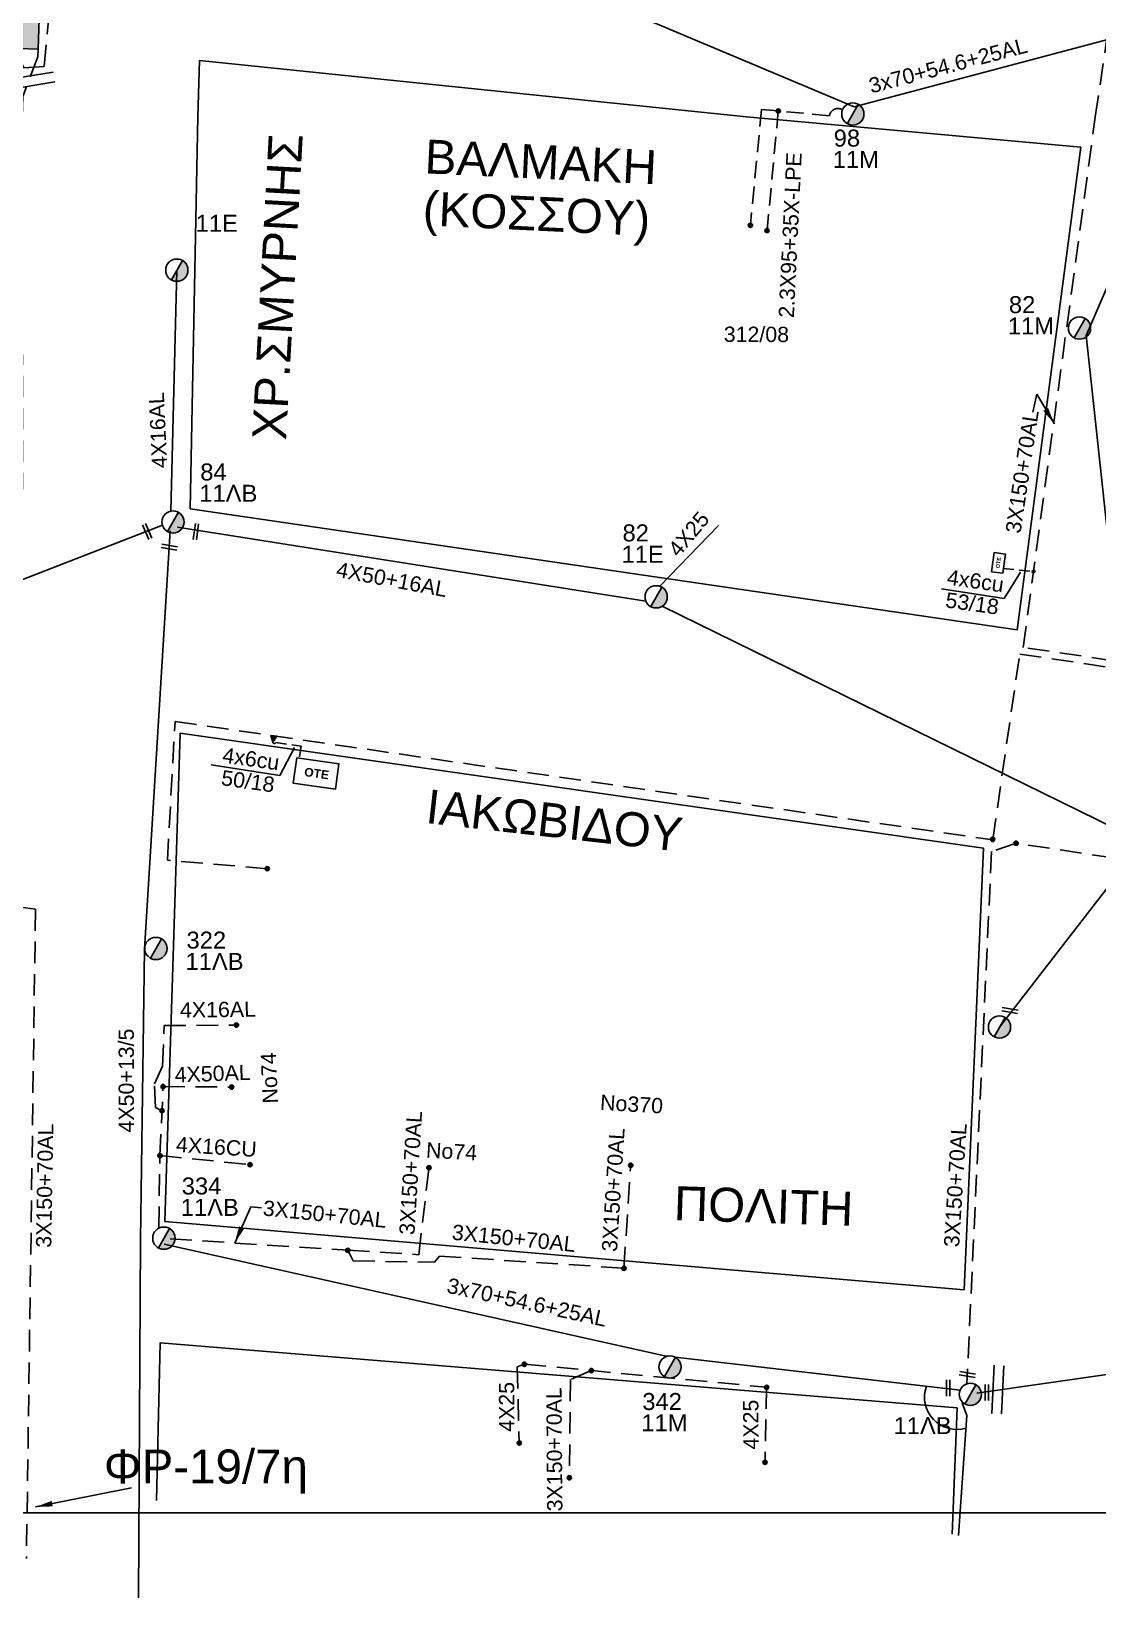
# Model space of a CAD drawing. Header units: millimetres. Extents: x 766 to 1726, y 225 to 629.
# Drawn here: x 1391.4 to 1454.2, y 239.3 to 331.5 of the extents above; entities that cross this region are included whole.
import ezdxf

# ---------------------------------------------------------------- set-up
doc = ezdxf.new("R2010")
doc.units = ezdxf.units.MM
doc.linetypes.add('DASHED', pattern=[19.05, 12.7, -6.35])
for name, color, linetype in [('Link Box 4 Διευθύνσεων', 7, 'Continuous'), ('Pillar OTE', 7, 'Continuous'), ('Άγνωστα', 7, 'Continuous'), ('Γέφυρες Εναέριου Δικτύου', 7, 'Continuous'), ('Γυμνά εναέρια ΧΤ (3Φ)   4x50AL', 7, 'Continuous'), ('Γυμνά εναέρια ΧΤ και ΦΟΠ (3Φ)   4x50+16AL', 7, 'Continuous'), ('Επιγραφές - Σχήματα', 7, 'Continuous'), ('Καλώδια ΧΤ   3x150+70AL', 7, 'DASHED'), ('Καλώδια ΧΤ   3x95+35 XLPE', 7, 'DASHED'), ('Καλώδια ΧΤ   4x25CU', 7, 'DASHED'), ('Καλώδια ΧΤ   4x6AL', 7, 'DASHED'), ('Μηχανική τομή', 7, 'Continuous'), ('Στύλος ΦΜ', 7, 'Continuous'), ('Στύλος ΦΜ @ 1', 7, 'Continuous'), ('Συνδέσεις', 7, 'Continuous'), ('Συνεστραμμένα ΧΤ   3x70+54.6+25 AL', 7, 'SYN_LINE'), ('Τομή', 7, 'Continuous'), ('Υπόβαθρο ΔΕΗ', 7, 'Continuous'), ('Υπόγεια Καλώδια Δικτύου ΧΤ   .15', 7, 'DASHED'), ('Υπόγεια καλώδια Δικτύου ΧΤ και Παρ. ΧΤ - 3X150+70 AL', 7, 'DASHED'), ('Υπόγεια καλώδια Παροχών ΧΤ   4x16AL', 7, 'DASHED'), ('Υπόγεια καλώδια Παροχών ΧΤ   4x16CU', 7, 'DASHED'), ('Υπόγεια καλώδια Παροχών ΧΤ   4x25', 7, 'DASHED'), ('Υπόγεια καλώδια Παροχών ΧΤ   4x50AL', 7, 'DASHED'), ('Υπόγεια καλώδια Παροχών ΧΤ   4x6', 7, 'DASHED')]:
    doc.layers.add(name, color=color, linetype=linetype)
doc.styles.get("Standard").update_dxf_attribs({"font": 'arial.ttf'})
doc.linetypes.add('SYN_LINE', pattern='A,0.5,-0.0001,["/\\/\\/\\/",Standard,S=0.1,R=0,X=0,Y=-0.05],-0.25', length=0.7501)
doc.dimstyles.new('ISO-25', dxfattribs={"dimtxt": 2.5, "dimasz": 2.5, "dimexe": 1.25, "dimexo": 0.625, "dimtad": 1, "dimtxsty": 'Standard', "dimcen": 2.5, "dimadec": 0, "dimazin": 0, "dimtfac": 1, "dimtmove": 0, "dimatfit": 3, "dimfxl": 1, "dimarcsym": 0})

# ---------------------------------------------------------------- blocks, each defined once
blk = doc.blocks.new('ΥΠΑΡΧΩΝ ΤΣΙΜΕΝΤΕΝΙΟΣ ΣΤΥΛΟΣ')
at = {"layer": 'Στύλος ΦΜ'}
blk.add_hatch(color=256, dxfattribs=at).paths.add_polyline_path([(-1.29, -2.28, 0.574793), (2.62, 0, 0.268822), (1.3, 2.27)])
blk.add_line((-1.29, -2.28), (1.3, 2.27), dxfattribs=at)
blk.add_circle((0, 0), 2.62, dxfattribs=at)
at = {"layer": 'Στύλος ΦΜ', "flags": 4}
for tag, p in [('ΑΡΙΘΜΟΣ', (-4.68, 8.05)), ('ΤΥΠΟΣ', (-4.91, 3.03))]:
    blk.add_attdef(tag, p, '', height=4, dxfattribs=at)
blk = doc.blocks.new('_ΣΥΝΔΕΣΗ')
at = {"layer": 'Συνδέσεις', "linetype": 'SYN_LINE', "ltscale": 40}
blk.add_hatch(color=256, dxfattribs=at).paths.add_polyline_path([(0.5, -0.01, 1), (-0.5, -0.01, 1)])
at = {"layer": 'Συνδέσεις'}
blk.add_circle((0, -0.01), 0.5, dxfattribs=at)
blk = doc.blocks.new('ΤΟΜΗ')
at = {"layer": 'Τομή', "ltscale": 40}
for p, q in [((-5.68, 0), (5.68, 0)), ((5.68, -2.33), (-5.68, -2.33))]:
    blk.add_line(p, q, dxfattribs=at)
blk = doc.blocks.new('LINK BOX 4 ΑΝΑΧΩΡΗΣΕΩΝ_')
at = {"layer": 'Link Box 4 Διευθύνσεων', "ltscale": 40}
blk.add_hatch(color=256, dxfattribs=at).paths.add_polyline_path([(-3.54, 0), (-3.54, -4.67), (3.54, -4.67), (3.54, 0)])
for p, q in [((-3.54, 0), (-5.33, 0)), ((5.33, 0), (3.54, 0)), ((-3.54, -4.67), (-5.33, -4.67)), ((5.33, -4.67), (3.54, -4.67))]:
    blk.add_line(p, q, dxfattribs=at)
blk.add_lwpolyline([(-3.54, -4.67), (-3.54, 0), (3.54, 0), (3.54, -4.67)], close=True, dxfattribs=at)
blk = doc.blocks.new('ΜΗΧΑΝΙΚΗ ΤΟΜΗ')
at = {"layer": 'Μηχανική τομή', "ltscale": 40}
for p, q in [((-1.89, 0.78), (1.89, 0.78)), ((1.89, 0), (-1.89, 0))]:
    blk.add_line(p, q, dxfattribs=at)
blk = doc.blocks.new('PILLAR ΟΤΕ')
at = {"layer": 'Pillar OTE', "ltscale": 40}
blk.add_lwpolyline([(-3.31, 2.02), (3.39, 2.02), (3.39, -1.99), (-3.31, -1.99)], close=True, dxfattribs=at)
at = {"layer": 'Pillar OTE', "insert": (-1.81, 0.71), "char_height": 1.3575, "width": 109.961, "attachment_point": 1}
blk.add_mtext('{\\fArial|b1|i0|c161|p34;OTE}', dxfattribs=at)
blk = doc.blocks.new('TSONTA XT1')
at = {"ltscale": 40}
h = blk.add_hatch(color=256, dxfattribs=at)
h.dxf.hatch_style = 1
h.paths.add_polyline_path([(596, 2487.7), (597.1, 2488.8), (596, 2489.9), (594.9, 2488.8)])
blk.add_lwpolyline([(594.9, 2488.8), (596, 2489.9), (597.1, 2488.8), (596, 2487.7)], close=True, dxfattribs=at)

msp = doc.modelspace()

# ---------------------------------------------------------------- hatches: boundary and pattern name
at = {"layer": 'Pillar OTE', "ltscale": 40}
h = msp.add_hatch(color=256, dxfattribs=at)
h.dxf.hatch_style = 1
h.paths.add_polyline_path([(1405.544, 290.023), (1405.659, 289.621), (1405.896, 289.971)])

# ---------------------------------------------------------------- linework, layer by layer
msp.add_lwpolyline([(1405.896, 289.971), (1405.659, 289.621), (1405.544, 290.023), (1405.896, 289.971)], dxfattribs=at)
at = {"layer": 'Άγνωστα', "color": 5, "linetype": 'DASHED', "ltscale": 0.1}
msp.add_lwpolyline([(1390.671, 330.008), (1391.003, 329.313), (1392.21, 329.401), (1392.504, 332.665), (1400.972, 336.156), (1401.067, 337.439), (1401.142, 341.045), (1401.224, 344.541), (1401.224, 347.935), (1401.245, 350.102), (1400.398, 350.515), (1400.419, 352.029), (1401.307, 352.71)], dxfattribs=at)
at = {"layer": 'Άγνωστα', "color": 85}
msp.add_lwpolyline([(1456.434, 283.182), (1448.425, 272.852)], dxfattribs=at)
at = {"layer": 'Γέφυρες Εναέριου Δικτύου'}
msp.add_arc((1445.912, 251.068), 1.898, 160.51504, 286.46621, dxfattribs=at)
at = {"layer": 'Γυμνά εναέρια ΧΤ (3Φ)   4x50AL', "color": 85}
msp.add_lwpolyline([(1399.613, 302.054), (1398.11, 277.442), (1397.871, 260.33), (1397.75, 239.264)], dxfattribs=at)
at = {"layer": 'Γυμνά εναέρια ΧΤ και ΦΟΠ (3Φ)   4x50+16AL', "color": 173, "ltscale": 0.1}
msp.add_lwpolyline([(1456.689, 284.298), (1453.526, 313.565), (1459.098, 326.433), (1461.917, 332.532)], dxfattribs=at)
at = {"layer": 'Γυμνά εναέρια ΧΤ και ΦΟΠ (3Φ)   4x50+16AL', "color": 85}
for points in [[(1379.964, 294.949), (1399.162, 302.394)], [(1400.042, 302.275), (1427.621, 297.914)], [(1428.573, 297.625), (1456.307, 284.004)]]:
    msp.add_lwpolyline(points, dxfattribs=at)
at = {"layer": 'Επιγραφές - Σχήματα'}
msp.add_lwpolyline([(807.638, 244.256), (1540.689, 244.256), (1540.689, 606.185), (807.638, 606.185)], close=True, dxfattribs=at)
at = {"layer": 'Καλώδια ΧΤ   3x150+70AL', "color": 30, "linetype": 'DASHED', "ltscale": 0.1}
msp.add_lwpolyline([(1420.47, 253.008), (1434.717, 251.65)], dxfattribs=at)
at = {"layer": 'Καλώδια ΧΤ   3x95+35 XLPE', "color": 133, "linetype": 'DASHED', "ltscale": 0.08}
msp.add_lwpolyline([(1435.409, 326.779), (1434.426, 326.872), (1433.766, 320.047)], dxfattribs=at)
msp.add_lwpolyline([(1439.185, 326.838, 0.550005), (1438.413, 326.495), (1435.409, 326.779), (1434.743, 319.741)], format="xyb", dxfattribs=at)
at = {"layer": 'Καλώδια ΧΤ   4x25CU', "color": 85, "linetype": 'SYN_LINE', "ltscale": 5}
msp.add_lwpolyline([(1428.431, 298.796), (1431.881, 302.369)], dxfattribs=at)
at = {"layer": 'Συνεστραμμένα ΧΤ   3x70+54.6+25 AL', "color": 133, "ltscale": 10}
msp.add_lwpolyline([(1423.861, 333.767), (1439.866, 327.022), (1461.753, 332.821)], dxfattribs=at)
at = {"layer": 'Συνεστραμμένα ΧΤ   3x70+54.6+25 AL', "color": 30, "ltscale": 10}
for points in [[(1428.87, 253.48), (1428.8, 253.489), (1399.272, 260.074)], [(1446.103, 251.47), (1429.334, 253.426)], [(1446.268, 250.748), (1446.233, 250.728), (1446.502, 249.994), (1446.014, 242.919)]]:
    msp.add_lwpolyline(points, dxfattribs=at)
at = {"layer": 'Συνεστραμμένα ΧΤ   3x70+54.6+25 AL', "color": 173, "ltscale": 10}
msp.add_lwpolyline([(1447.099, 251.295), (1467.448, 254.232)], dxfattribs=at)
at = {"layer": 'Υπόβαθρο ΔΕΗ'}
for points in [[(1433.532, 326.433), (1401.347, 329.756), (1401.247, 326.433), (1400.802, 303.36), (1449.459, 296.231), (1453.21, 324.644), (1433.532, 326.433)], [(1399.297, 261.401), (1446.341, 257.394), (1447.474, 283.386), (1400.218, 290.161), (1399.297, 261.401)], [(1398.809, 244.988), (1399.022, 254.258), (1445.926, 250.435), (1445.642, 243.005)]]:
    msp.add_lwpolyline(points, dxfattribs=at)
at = {"layer": 'Υπόγεια Καλώδια Δικτύου ΧΤ   .15', "color": 62, "ltscale": 0.1}
msp.add_lwpolyline([(1391.837, 329.971), (1390.944, 327.637), (1390.915, 326.433), (1390.923, 304.506), (1380.525, 306.088), (1377.826, 306.491), (1373.185, 307.049), (1370.626, 307.378), (1365.67, 296.59), (1365.383, 296.422), (1365.04, 296.422), (1364.714, 296.31)], dxfattribs=at)
at = {"layer": 'Υπόγεια καλώδια Δικτύου ΧΤ και Παρ. ΧΤ - 3X150+70 AL', "color": 5, "ltscale": 0.1}
msp.add_lwpolyline([(1483.748, 292.85), (1483.392, 290.251), (1449.815, 295.201), (1454.064, 326.433), (1454.788, 331.345), (1455.581, 332.251), (1455.99, 333.037)], dxfattribs=at)
at = {"layer": 'Υπόγεια καλώδια Δικτύου ΧΤ και Παρ. ΧΤ - 3X150+70 AL', "color": 2, "ltscale": 0.1}
for points in [[(1405.33, 282.176), (1399.456, 282.671), (1399.905, 290.839), (1448.025, 283.869), (1449.612, 294.812), (1483.954, 289.704), (1484.362, 292.751)], [(1449.402, 283.676), (1447.956, 283.184), (1446.508, 251.851)], [(1475.713, 279.865), (1468.686, 280.746), (1464.55, 281.379), (1449.402, 283.676)]]:
    msp.add_lwpolyline(points, dxfattribs=at)
at = {"layer": 'Υπόγεια καλώδια Δικτύου ΧΤ και Παρ. ΧΤ - 3X150+70 AL', "color": 30, "ltscale": 0.1}
for points in [[(1390.51, 279.957), (1391.695, 279.784), (1391.164, 241.569)], [(1426.321, 258.658), (1426.724, 264.724)], [(1410.075, 259.71), (1414.253, 259.452), (1414.849, 264.579)], [(1399.627, 260.387), (1410.075, 259.71)], [(1410.075, 259.71), (1410.394, 259.094), (1415.174, 259.011), (1415.473, 259.369), (1426.321, 258.658)], [(1424.404, 252.633), (1423.18, 252.098), (1423.11, 246.328)]]:
    msp.add_lwpolyline(points, dxfattribs=at)
at = {"layer": 'Υπόγεια καλώδια Παροχών ΧΤ   4x16AL', "color": 85, "linetype": 'Continuous', "ltscale": 0.1}
msp.add_lwpolyline([(1399.651, 303.225), (1400.013, 317.407)], dxfattribs=at)
at = {"layer": 'Υπόγεια καλώδια Παροχών ΧΤ   4x16AL', "color": 30, "ltscale": 0.1}
msp.add_lwpolyline([(1399.139, 267.926), (1398.761, 268.115), (1398.698, 269.51), (1399.174, 270.557), (1399.269, 272.935), (1403.522, 272.967)], dxfattribs=at)
at = {"layer": 'Υπόγεια καλώδια Παροχών ΧΤ   4x16CU', "color": 30, "ltscale": 0.1}
msp.add_lwpolyline([(1399.015, 265.286), (1404.316, 264.754)], dxfattribs=at)
at = {"layer": 'Υπόγεια καλώδια Παροχών ΧΤ   4x25', "color": 30, "ltscale": 0.1}
for points in [[(1420.47, 253.008), (1420.04, 252.845), (1420.16, 248.377)], [(1434.717, 251.65), (1434.627, 247.235)]]:
    msp.add_lwpolyline(points, dxfattribs=at)
at = {"layer": 'Υπόγεια καλώδια Παροχών ΧΤ   4x50AL', "color": 30, "ltscale": 0.1}
for points in [[(1398.955, 261.011), (1399.015, 265.286), (1399.206, 269.352)], [(1399.206, 269.352), (1403.237, 269.32)]]:
    msp.add_lwpolyline(points, dxfattribs=at)
at = {"layer": 'Υπόγεια καλώδια Παροχών ΧΤ   4x6', "color": 5, "linetype": 'DASHED', "ltscale": 0.05}
msp.add_lwpolyline([(1448.628, 299.844), (1448.628, 299.844), (1450.323, 299.674)], dxfattribs=at)
at = {"layer": 'Υπόγεια καλώδια Παροχών ΧΤ   4x6', "color": 2, "linetype": 'DASHED', "ltscale": 0.05}
msp.add_lwpolyline([(1405.659, 289.621, 0.718092), (1405.843, 289.597), (1407.328, 289.384), (1407.229, 288.698)], format="xyb", dxfattribs=at)

# ---------------------------------------------------------------- block references
at = {"layer": 'Link Box 4 Διευθύνσεων', "xscale": 0.2500000000000818, "yscale": 0.2500000000000818, "zscale": 0.2500000000000818, "rotation": 88.17307364505864}
msp.add_blockref('LINK BOX 4 ΑΝΑΧΩΡΗΣΕΩΝ_', (1390.713, 331.34), dxfattribs=at)
at = {"layer": 'Pillar OTE'}
for p, xscale, yscale, zscale, rotation in [((1448.362, 300.166), 0.1697572192259924, 0.1697572192259924, 0.1697572192259924, 82), ((1408.188, 287.779), 0.375, 0.375, 0.375, 351.9999999999999)]:
    msp.add_blockref('PILLAR ΟΤΕ', p, dxfattribs=dict(at, xscale=xscale, yscale=yscale, zscale=zscale, rotation=rotation))
at = {"layer": 'Μηχανική τομή'}
for p, xscale, yscale, zscale, rotation in [((1398.175, 301.987), 0.2500000000000402, 0.2500000000000402, 0.2500000000000402, 293.8216221668596), ((1401.034, 302.029), 0.2500000000000067, 0.2500000000000067, 0.2500000000000067, 261.8168688225836), ((1399.554, 301.009), 0.2500000000000157, 0.2500000000000157, 0.2500000000000157, 350.5783219312133), ((1449.021, 273.728), 0.2500000000000157, 0.2500000000000157, 0.2500000000000157, 350.5783219312133), ((1445.309, 251.607), 0.250000000000017, 0.250000000000017, 0.250000000000017, 270.0468812145289), ((1446.52, 252.308), 0.2500000000000157, 0.2500000000000157, 0.2500000000000157, 350.5783219312133), ((1447.588, 251.344), 0.250000000000017, 0.250000000000017, 0.250000000000017, 270.0468812145289)]:
    msp.add_blockref('ΜΗΧΑΝΙΚΗ ΤΟΜΗ', p, dxfattribs=dict(at, xscale=xscale, yscale=yscale, zscale=zscale, rotation=rotation))
at = {"layer": 'Στύλος ΦΜ @ 1', "ltscale": 40}
ref = msp.add_blockref('ΥΠΑΡΧΩΝ ΤΣΙΜΕΝΤΕΝΙΟΣ ΣΤΥΛΟΣ', (1439.792, 326.595), dxfattribs=dict(at, xscale=0.25, yscale=0.25, zscale=0.25))
ref.add_attrib('ΤΥΠΟΣ', '11M', (1438.609, 323.421), dxfattribs={"layer": 'Στύλος ΦΜ', "height": 1, "flags": 4})
ref.add_attrib('ΑΡΙΘΜΟΣ', '98', (1438.668, 324.678), dxfattribs={"layer": 'Στύλος ΦΜ', "height": 1, "flags": 4})
ref = msp.add_blockref('ΥΠΑΡΧΩΝ ΤΣΙΜΕΝΤΕΝΙΟΣ ΣΤΥΛΟΣ', (1400.013, 317.407), dxfattribs=dict(at, xscale=0.25, yscale=0.25, zscale=0.25))
ref.add_attrib('ΤΥΠΟΣ', '11E', (1401.117, 319.663), dxfattribs={"layer": 'Στύλος ΦΜ', "height": 1, "flags": 4})
ref = msp.add_blockref('ΥΠΑΡΧΩΝ ΤΣΙΜΕΝΤΕΝΙΟΣ ΣΤΥΛΟΣ', (1453.132, 313.996), dxfattribs=dict(at, xscale=0.25, yscale=0.25, zscale=0.25))
ref.add_attrib('ΤΥΠΟΣ', '11M', (1448.917, 313.621), dxfattribs={"layer": 'Στύλος ΦΜ', "height": 1, "flags": 4})
ref.add_attrib('ΑΡΙΘΜΟΣ', '82', (1448.977, 314.877), dxfattribs={"layer": 'Στύλος ΦΜ', "height": 1, "flags": 4})
ref = msp.add_blockref('ΥΠΑΡΧΩΝ ΤΣΙΜΕΝΤΕΝΙΟΣ ΣΤΥΛΟΣ', (1399.787, 302.585), dxfattribs=dict(at, xscale=0.25, yscale=0.25, zscale=0.25))
ref.add_attrib('ΤΥΠΟΣ', '11ΛB', (1401.332, 303.77), dxfattribs={"layer": 'Στύλος ΦΜ', "height": 1, "flags": 4})
ref.add_attrib('ΑΡΙΘΜΟΣ', '84', (1401.391, 305.027), dxfattribs={"layer": 'Στύλος ΦΜ', "height": 1, "flags": 4})
ref = msp.add_blockref('ΥΠΑΡΧΩΝ ΤΣΙΜΕΝΤΕΝΙΟΣ ΣΤΥΛΟΣ', (1428.22, 298.176), dxfattribs=dict(at, xscale=0.25, yscale=0.25, zscale=0.25))
ref.add_attrib('ΤΥΠΟΣ', '11E', (1426.182, 300.185), dxfattribs={"layer": 'Στύλος ΦΜ', "height": 1, "flags": 4})
ref.add_attrib('ΑΡΙΘΜΟΣ', '82', (1426.241, 301.442), dxfattribs={"layer": 'Στύλος ΦΜ', "height": 1, "flags": 4})
ref = msp.add_blockref('ΥΠΑΡΧΩΝ ΤΣΙΜΕΝΤΕΝΙΟΣ ΣΤΥΛΟΣ', (1398.78, 277.479), dxfattribs=dict(at, xscale=0.25, yscale=0.25, zscale=0.25))
ref.add_attrib('ΤΥΠΟΣ', '11ΛB', (1400.522, 276.215), dxfattribs={"layer": 'Στύλος ΦΜ', "height": 1, "flags": 4})
ref.add_attrib('ΑΡΙΘΜΟΣ', '322', (1400.581, 277.472), dxfattribs={"layer": 'Στύλος ΦΜ', "height": 1, "flags": 4})
at = {"layer": 'Στύλος ΦΜ @ 1', "ltscale": 40, "xscale": 0.25, "yscale": 0.25, "zscale": 0.25}
msp.add_blockref('ΥΠΑΡΧΩΝ ΤΣΙΜΕΝΤΕΝΙΟΣ ΣΤΥΛΟΣ', (1448.425, 272.852), dxfattribs=at)
at = {"layer": 'Στύλος ΦΜ @ 1', "ltscale": 40}
ref = msp.add_blockref('ΥΠΑΡΧΩΝ ΤΣΙΜΕΝΤΕΝΙΟΣ ΣΤΥΛΟΣ', (1399.25, 260.427), dxfattribs=dict(at, xscale=0.25, yscale=0.25, zscale=0.25))
ref.add_attrib('ΤΥΠΟΣ', '11ΛB', (1400.243, 261.74), dxfattribs={"layer": 'Στύλος ΦΜ', "height": 1, "flags": 4})
ref.add_attrib('ΑΡΙΘΜΟΣ', '334', (1400.302, 262.997), dxfattribs={"layer": 'Στύλος ΦΜ', "height": 1, "flags": 4})
ref = msp.add_blockref('ΥΠΑΡΧΩΝ ΤΣΙΜΕΝΤΕΝΙΟΣ ΣΤΥΛΟΣ', (1429.031, 252.846), dxfattribs=dict(at, xscale=0.25, yscale=0.25, zscale=0.25))
ref.add_attrib('ΤΥΠΟΣ', '11M', (1427.346, 249.055), dxfattribs={"layer": 'Στύλος ΦΜ', "height": 1, "flags": 4})
ref.add_attrib('ΑΡΙΘΜΟΣ', '342', (1427.405, 250.311), dxfattribs={"layer": 'Στύλος ΦΜ', "height": 1, "flags": 4})
ref = msp.add_blockref('ΥΠΑΡΧΩΝ ΤΣΙΜΕΝΤΕΝΙΟΣ ΣΤΥΛΟΣ', (1446.712, 251.229), dxfattribs=dict(at, xscale=0.25, yscale=0.25, zscale=0.25))
ref.add_attrib('ΤΥΠΟΣ', '11ΛB', (1442.19, 248.889), dxfattribs={"layer": 'Στύλος ΦΜ', "height": 1, "flags": 4})
at = {"layer": 'Συνδέσεις', "xscale": 0.25, "yscale": 0.25, "zscale": 0.25}
for p in [(1435.409, 326.779), (1433.766, 320.047), (1434.743, 319.741), (1448.016, 283.898), (1449.403, 283.679), (1405.331, 282.179), (1403.522, 272.967), (1399.206, 269.352), (1403.237, 269.32), (1399.139, 267.926), (1399.015, 265.286), (1404.316, 264.754), (1414.849, 264.579), (1426.724, 264.724), (1410.075, 259.71), (1426.321, 258.658), (1420.47, 253.008), (1424.404, 252.633), (1434.717, 251.65), (1420.16, 248.377), (1434.627, 247.235), (1423.11, 246.328)]:
    msp.add_blockref('_ΣΥΝΔΕΣΗ', p, dxfattribs=at)
at = {"layer": 'Συνδέσεις', "xscale": 0.09016343744875065, "yscale": 0.09016343744875065, "zscale": 0.09016343744875065, "rotation": 352.4576828568722}
msp.add_blockref('TSONTA XT1', (1367.7, 84.259), dxfattribs=at)
at = {"layer": 'Τομή'}
for p, xscale, yscale, zscale, rotation in [((1391.337, 328.835), 0.2499999999999787, 0.2499999999999787, 0.2499999999999787, 9.391635569366844), ((1448.036, 251.529), 0.2500000000000728, 0.2500000000000728, 0.2500000000000728, 87.13193762029111)]:
    msp.add_blockref('ΤΟΜΗ', p, dxfattribs=dict(at, xscale=xscale, yscale=yscale, zscale=zscale, rotation=rotation))

# ---------------------------------------------------------------- texts
at = {"layer": 'Γυμνά εναέρια ΧΤ (3Φ)   4x50AL', "color": 7, "insert": (1396.591, 266.643), "char_height": 0.9, "width": 84.18588, "attachment_point": 1, "rotation": 90.08609}
msp.add_mtext('4X50+13/5', dxfattribs=at)
at = {"layer": 'Γυμνά εναέρια ΧΤ και ΦΟΠ (3Φ)   4x50+16AL', "color": 7, "insert": (1409.504, 300.249), "char_height": 0.9, "width": 84.18588, "attachment_point": 1, "rotation": 349.42963}
msp.add_mtext('4X50+16AL', dxfattribs=at)
at = {"layer": 'Γυμνά εναέρια ΧΤ και ΦΟΠ (3Φ)   4x50+16AL', "color": 7, "char_height": 0.9, "attachment_point": 1, "rotation": 352}
for s, insert in [('4x6cu', (1402.778, 289.321)), ('50/18', (1402.706, 287.989))]:
    msp.add_mtext_dynamic_manual_height_columns(s, width=1.8, gutter_width=12.5, heights=[0.118], dxfattribs=dict(at, insert=insert))
at = {"layer": 'Επιγραφές - Σχήματα', "char_height": 2, "width": 7.28517, "attachment_point": 1}
for s, insert, rotation in [('ΧΡ.ΣΜΥΡΝΗΣ', (1404.439, 307.478), 86.85467), ('ΒΑΛΜΑΚΗ', (1414.66, 325.106), 357.27019), ('(ΚΟΣΣΟΥ)', (1414.547, 322.05), 357.27019), ('ΙΑΚΩΒΙΔΟΥ', (1414.827, 286.861), 353.53485), ('ΠΟΛΙΤΗ', (1429.302, 263.492), 358.13214)]:
    msp.add_mtext(s, dxfattribs=dict(at, insert=insert, rotation=rotation))
at = {"layer": 'Επιγραφές - Σχήματα', "color": 7, "insert": (1434.119, 313.623), "char_height": 0.9, "attachment_point": 5, "rotation": 359.84713}
msp.add_mtext('312/08', dxfattribs=at)
at = {"layer": 'Επιγραφές - Σχήματα', "color": 7, "char_height": 0.9, "width": 84.18588, "attachment_point": 1}
for s, insert, rotation in [('No74', (1405.063, 268.331), 92.23424), ('No370', (1424.953, 268.883), 356.51741), ('No74', (1414.71, 266.075), 356.51741)]:
    msp.add_mtext(s, dxfattribs=dict(at, insert=insert, rotation=rotation))
at = {"layer": 'Επιγραφές - Σχήματα', "insert": (1395.713, 247.986), "char_height": 2, "width": 4.12616, "attachment_point": 1}
msp.add_mtext('ΦΡ-19/7η', dxfattribs=at)
at = {"layer": 'Καλώδια ΧΤ   4x25CU', "color": 7, "linetype": 'SYN_LINE', "ltscale": 5, "insert": (1428.846, 301.039), "char_height": 0.9, "width": 84.18588, "attachment_point": 1, "rotation": 50.17018}
msp.add_mtext('4X25', dxfattribs=at)
at = {"layer": 'Καλώδια ΧΤ   4x6AL', "color": 7, "insert": (1435.422, 314.621), "char_height": 0.9, "width": 10.08704, "attachment_point": 1, "rotation": 87.2526}
msp.add_mtext('2.3X95+35X-LPE', dxfattribs=at)
at = {"layer": 'Συνεστραμμένα ΧΤ   3x70+54.6+25 AL', "color": 7, "char_height": 0.9, "width": 84.18588, "attachment_point": 1}
for insert, rotation in [((1440.65, 328.673), 14.71719), ((1416.034, 258.106), 347.81078)]:
    msp.add_mtext('3x70+54.6+25AL', dxfattribs=dict(at, insert=insert, rotation=rotation))
at = {"layer": 'Υπόγεια καλώδια Δικτύου ΧΤ και Παρ. ΧΤ - 3X150+70 AL', "color": 7, "char_height": 0.9, "width": 84.18588, "attachment_point": 1}
for insert, rotation in [((1448.766, 302.004), 81.46098), ((1413.093, 260.651), 86.41342), ((1391.72, 259.873), 89.00723), ((1425.014, 259.661), 86.41342), ((1445.144, 259.934), 86.41342), ((1405.131, 262.662), 354.20872), ((1416.257, 261.24), 354.20872), ((1421.803, 244.342), 90.43292)]:
    msp.add_mtext('3X150+70AL', dxfattribs=dict(at, insert=insert, rotation=rotation))
at = {"layer": 'Υπόγεια καλώδια Δικτύου ΧΤ και Παρ. ΧΤ - 3X150+70 AL', "color": 7, "char_height": 0.9, "attachment_point": 1, "rotation": 352}
for s, insert in [('4x6cu', (1445.414, 299.793)), ('53/18', (1445.324, 298.454))]:
    msp.add_mtext_dynamic_manual_height_columns(s, width=1.8, gutter_width=12.5, heights=[0.118], dxfattribs=dict(at, insert=insert))
at = {"layer": 'Υπόγεια καλώδια Παροχών ΧΤ   4x16AL', "color": 7, "char_height": 0.9, "width": 84.18588, "attachment_point": 1}
for insert, rotation in [((1398.554, 305.73), 92.61798), ((1400.189, 274.309), 0.67703)]:
    msp.add_mtext('4X16AL', dxfattribs=dict(at, insert=insert, rotation=rotation))
at = {"layer": 'Υπόγεια καλώδια Παροχών ΧΤ   4x16CU', "color": 7, "insert": (1399.998, 266.402), "char_height": 0.9, "width": 84.18588, "attachment_point": 1, "rotation": 356.41392}
msp.add_mtext('4X16CU', dxfattribs=at)
at = {"layer": 'Υπόγεια καλώδια Παροχών ΧΤ   4x25', "color": 7, "char_height": 0.9, "width": 84.18588, "attachment_point": 1, "rotation": 90.25811}
for insert in [(1418.978, 249.024), (1433.347, 247.981)]:
    msp.add_mtext('4X25', dxfattribs=dict(at, insert=insert))
at = {"layer": 'Υπόγεια καλώδια Παροχών ΧΤ   4x50AL', "color": 7, "insert": (1399.867, 270.488), "char_height": 0.9, "width": 84.18588, "attachment_point": 1, "rotation": 2.02478}
msp.add_mtext('4X50AL', dxfattribs=at)

# ---------------------------------------------------------------- leaders
at = {"layer": 'Επιγραφές - Σχήματα'}
for points, override in [([(1451.654, 308.352), (1450.62, 310.1), (1450.383, 309.056)], {"dimasz": 1, "dimgap": 0.625, "dimtad": 0}), ([(1449.653, 299.628), (1448.703, 298.072), (1445.016, 298.652)], {"dimasz": 0.1, "dimgap": 0.625, "dimtad": 0}), ([(1406.93, 289.316), (1406.064, 287.657), (1402.038, 288.297)], {"dimasz": 0.1, "dimgap": 0.625, "dimtad": 0}), ([(1403.417, 260.141), (1404.374, 262.278), (1404.991, 262.219)], {"dimasz": 1, "dimgap": 0.625, "dimtad": 0})]:
    msp.add_leader(points, dimstyle='ISO-25', override=override, dxfattribs=at)
at = {"layer": 'Επιγραφές - Σχήματα', "ltscale": 40}
msp.add_leader([(1391.697, 244.602), (1397.337, 245.73)], dimstyle='ISO-25', override={"dimasz": 1, "dimtad": 0}, dxfattribs=at)

doc.saveas('drawing.dxf')
